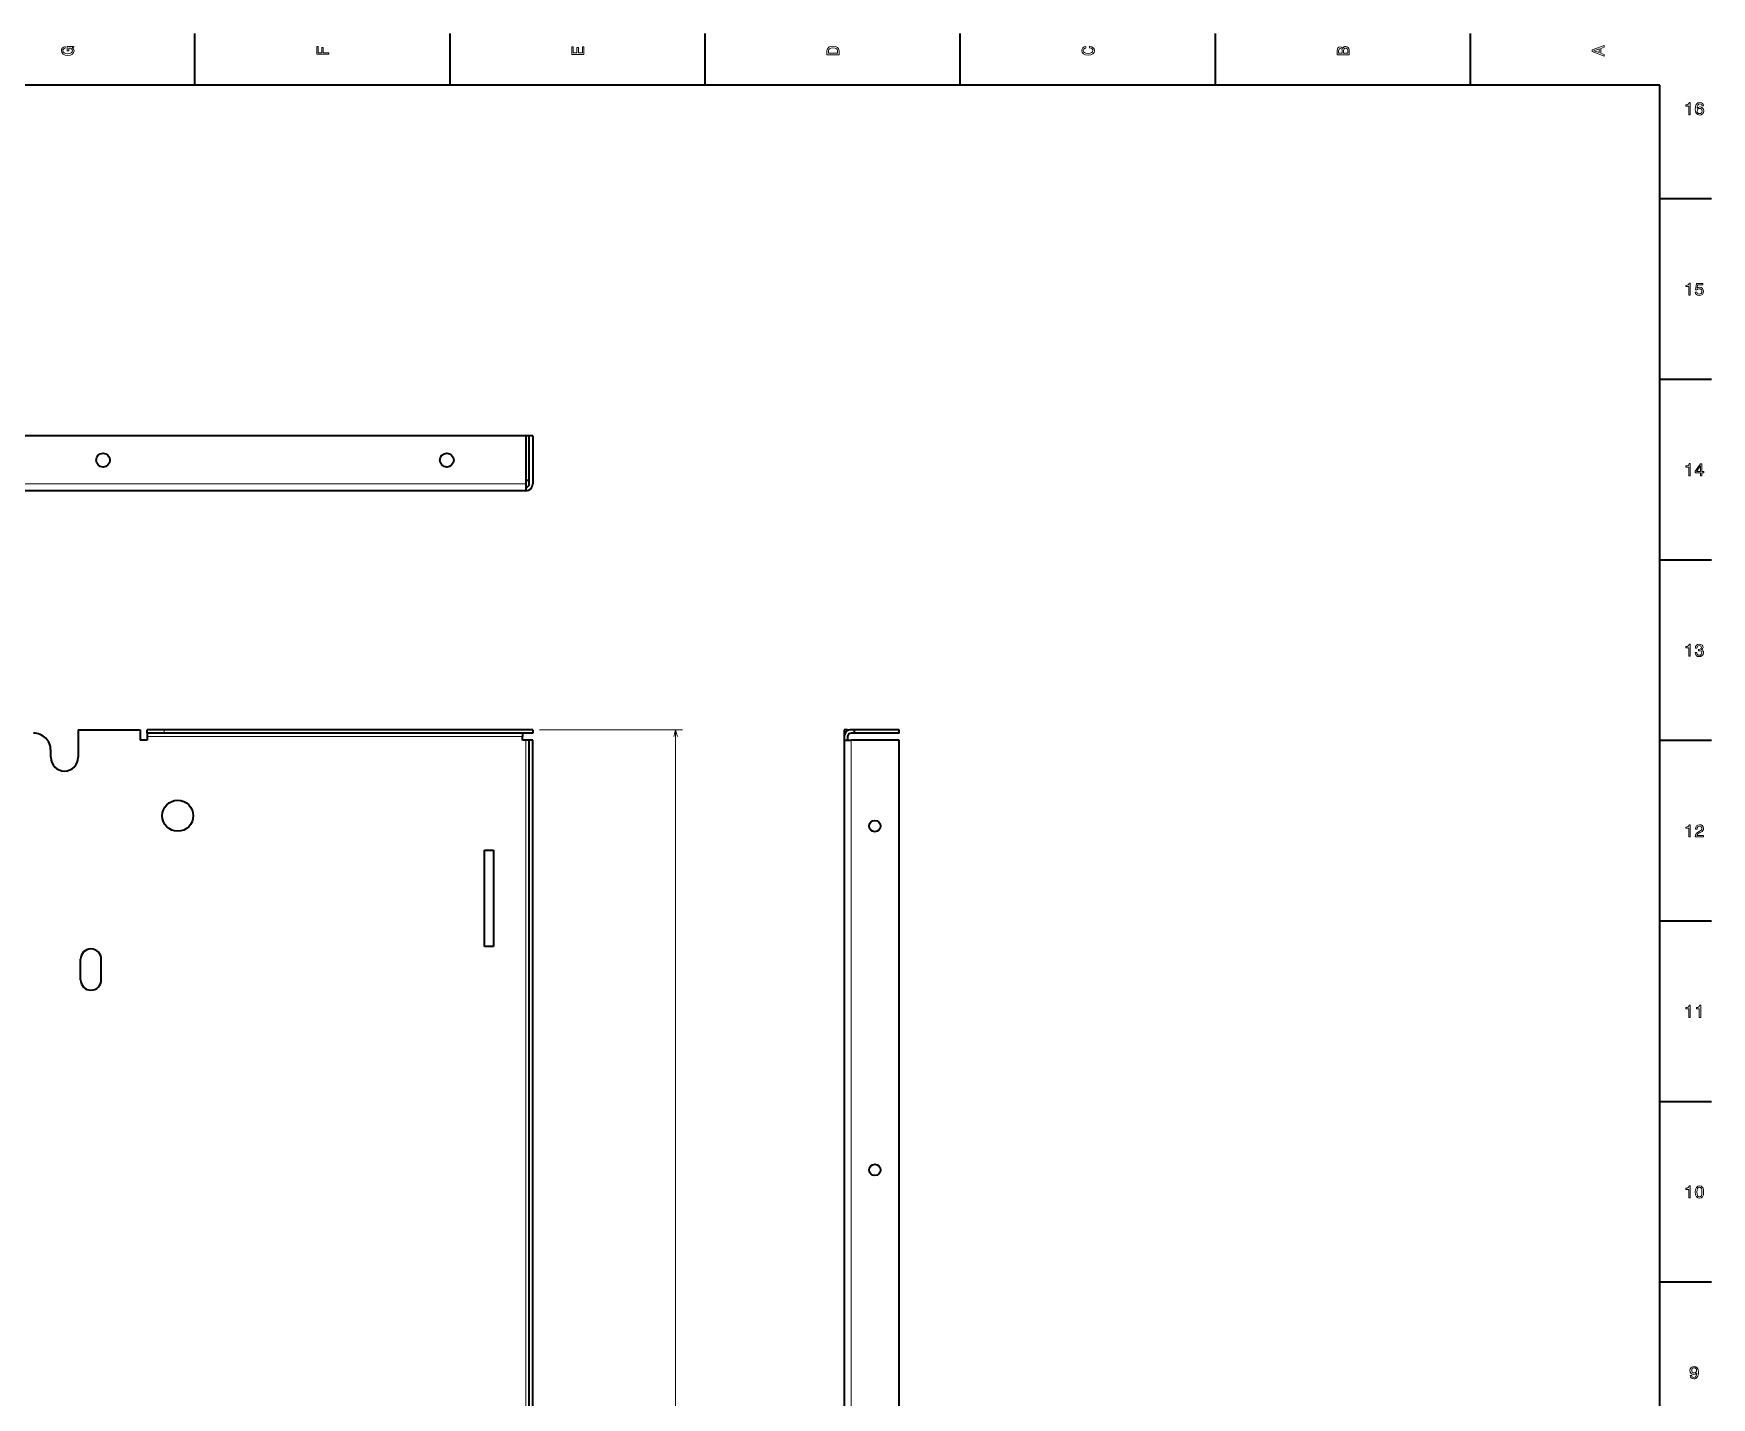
# Model space of a CAD drawing. Extents: x 0 to 1189, y 0 to 841.
# Drawn here: x 696 to 1184, y 439.4 to 836 of the extents above; entities that cross this region are included whole.
import ezdxf

# ---------------------------------------------------------------- set-up
doc = ezdxf.new("R2010")
doc.units = 0

msp = doc.modelspace()

# ---------------------------------------------------------------- linework, layer by layer
at = {"color": 7, "lineweight": 35, "ltscale": 0.375}
for p, q in [((742.900024, 821), (742.900024, 836)), ((817.099976, 821), (817.099976, 836)), ((891.299988, 821), (891.299988, 836)), ((965.5, 821), (965.5, 836)), ((1039.699951, 821), (1039.699951, 836)), ((1113.900024, 821), (1113.900024, 836)), ((1169, 788), (1184, 788)), ((1169, 735.5), (1184, 735.5)), ((1169, 683), (1184, 683)), ((1169, 630.5), (1184, 630.5)), ((1169, 578), (1184, 578)), ((1169, 525.5), (1184, 525.5)), ((1169, 473), (1184, 473))]:
    msp.add_line(p, q, dxfattribs=at)
at = {"color": 7, "lineweight": 35}
for p, q in [((1169, 821), (20, 821)), ((1169, 20), (1169, 821)), ((839.152405, 719.061768), (366.652405, 719.061768)), ((839.152405, 703.061523), (366.652405, 703.061523)), ((841.152405, 633.55481), (733.952393, 633.55481)), ((841.152405, 632.55481), (733.952393, 632.55481)), ((840.152405, 226.554825), (840.152405, 630.55481)), ((841.152405, 226.554825), (841.152405, 630.55481)), ((931.748291, 630.55481), (931.748291, 226.554825)), ((947.748291, 226.554825), (947.748291, 630.55481)), ((827.102417, 570.55481), (827.102417, 598.55481)), ((829.702393, 598.55481), (829.702393, 570.55481))]:
    msp.add_line(p, q, dxfattribs=at)
at = {"color": 7, "lineweight": 35, "ltscale": 0.350006}
msp.add_line((839.152405, 719.061768), (839.152405, 705.061523), dxfattribs=at)
at = {"color": 7, "lineweight": 35, "ltscale": 0.024992}
msp.add_line((840.152405, 719.061523), (839.15271, 719.061523), dxfattribs=at)
at = {"color": 7, "lineweight": 35, "ltscale": 0.35}
for p, q in [((840.152405, 705.061523), (840.152405, 719.061523)), ((841.152405, 719.061523), (841.152405, 705.061523)), ((947.748291, 630.55481), (933.748291, 630.55481))]:
    msp.add_line(p, q, dxfattribs=at)
at = {"color": 7, "lineweight": 35, "ltscale": 0.025}
for p, q in [((841.152405, 719.061523), (840.152405, 719.061523)), ((840.15271, 706.061523), (839.15271, 706.061523)), ((728.952393, 632.55481), (728.952393, 633.55481)), ((728.952393, 632.55481), (728.952393, 631.55481)), ((728.952393, 631.55481), (728.952393, 630.55481)), ((838.152405, 632.55481), (838.152405, 631.55481)), ((838.152405, 630.55481), (838.152405, 631.55481)), ((839.152405, 630.55481), (838.152405, 630.55481)), ((840.152405, 630.55481), (839.152405, 630.55481)), ((841.152405, 630.55481), (840.152405, 630.55481)), ((841.152405, 633.55481), (841.152405, 632.55481)), ((932.748291, 633.55481), (931.748291, 633.55481)), ((931.748291, 631.55481), (931.748291, 630.55481)), ((932.748291, 631.55481), (932.748291, 630.55481)), ((934.748291, 633.55481), (933.748291, 633.55481)), ((934.748291, 632.55481), (933.748291, 632.55481)), ((934.748291, 632.55481), (934.748291, 633.55481)), ((947.748291, 632.55481), (947.748291, 633.55481))]:
    msp.add_line(p, q, dxfattribs=at)
at = {"color": 7, "lineweight": 13}
for p, q in [((839.152405, 705.061523), (366.652405, 705.061523)), ((838.152405, 631.55481), (728.952393, 631.55481)), ((839.152405, 227.554825), (839.152405, 630.55481)), ((843.152405, 633.55481), (884.70105, 633.55481)), ((882.70105, 224.554825), (882.70105, 633.55481)), ((933.748291, 630.55481), (933.748291, 226.554825))]:
    msp.add_line(p, q, dxfattribs=at)
at = {"color": 7, "lineweight": 35, "ltscale": 0.05}
for p, q in [((839.152405, 705.061523), (839.152405, 703.061523)), ((728.952393, 630.55481), (726.952393, 630.55481)), ((931.748291, 630.55481), (933.748291, 630.55481)), ((700.952393, 625.55481), (700.952393, 627.55481))]:
    msp.add_line(p, q, dxfattribs=at)
at = {"color": 7, "lineweight": 35, "ltscale": 0.2}
msp.add_line((708.952393, 633.55481), (708.952393, 625.55481), dxfattribs=at)
at = {"color": 7, "lineweight": 35, "ltscale": 0.45}
msp.add_line((708.952393, 633.55481), (726.952393, 633.55481), dxfattribs=at)
at = {"color": 7, "lineweight": 35, "ltscale": 0.075}
msp.add_line((726.952393, 633.55481), (726.952393, 630.55481), dxfattribs=at)
at = {"color": 7, "lineweight": 35, "ltscale": 0.125}
for p, q in [((733.952393, 633.55481), (728.952393, 633.55481)), ((733.952393, 632.55481), (728.952393, 632.55481))]:
    msp.add_line(p, q, dxfattribs=at)
at = {"color": 7, "lineweight": 13, "ltscale": 0.025}
msp.add_line((733.952393, 632.55481), (733.952393, 633.55481), dxfattribs=at)
at = {"color": 7, "lineweight": 35, "ltscale": 0.025002}
msp.add_line((931.748291, 633.55481), (931.748291, 632.554749), dxfattribs=at)
at = {"color": 7, "lineweight": 35, "ltscale": 0.024309}
msp.add_line((931.748291, 632.55481), (931.748291, 631.582458), dxfattribs=at)
at = {"color": 7, "lineweight": 35, "ltscale": 0.006697}
msp.add_line((931.748291, 632.55481), (932.016174, 632.55481), dxfattribs=at)
at = {"color": 7, "lineweight": 35, "ltscale": 0.006702}
msp.add_line((932.748291, 633.55481), (932.748291, 633.286743), dxfattribs=at)
at = {"color": 7, "lineweight": 35, "ltscale": 0.000493}
msp.add_line((932.748291, 631.574341), (932.748291, 631.554626), dxfattribs=at)
at = {"color": 7, "lineweight": 35, "ltscale": 0.325}
for p, q in [((947.748291, 633.55481), (934.748291, 633.55481)), ((947.748291, 632.55481), (934.748291, 632.55481))]:
    msp.add_line(p, q, dxfattribs=at)
at = {"color": 7, "lineweight": 35, "ltscale": 0.0125}
for p, q in [((827.102417, 598.55481), (827.602417, 598.55481)), ((829.202393, 598.55481), (829.702393, 598.55481)), ((827.602417, 570.55481), (827.102417, 570.55481)), ((829.702393, 570.55481), (829.202393, 570.55481))]:
    msp.add_line(p, q, dxfattribs=at)
at = {"color": 7, "lineweight": 35, "ltscale": 0.039999}
for p, q in [((827.602417, 598.55481), (829.202393, 598.55481)), ((829.202393, 570.55481), (827.602417, 570.55481))]:
    msp.add_line(p, q, dxfattribs=at)
at = {"color": 7, "lineweight": 35, "ltscale": 0.15}
for p, q in [((709.641357, 560.827393), (709.641357, 566.827393)), ((715.641357, 560.827393), (715.641357, 566.827393))]:
    msp.add_line(p, q, dxfattribs=at)
at = {"color": 7, "lineweight": 13}
for points in [[(707.164185, 831.922913), (707.633179, 832.008667), (707.633179, 832.260803), (705.741943, 832.260803), (705.741943, 830.984863), (706.170654, 830.984863), (706.170654, 831.771606), (706.200928, 831.771606), (706.664856, 831.711121), (707.007813, 831.549744), (707.22467, 831.302612), (707.295288, 830.994934), (707.204529, 830.652039), (706.93219, 830.384705), (706.483337, 830.213257), (705.868042, 830.152771), (705.257813, 830.208191), (704.80896, 830.3797), (704.536621, 830.652039), (704.440796, 831.020203), (704.491272, 831.272339), (704.632446, 831.479126), (704.869507, 831.630432), (705.187195, 831.716125), (705.187195, 832.215454), (704.703064, 832.08429), (704.339966, 831.837158), (704.118042, 831.489197), (704.037354, 831.050415), (704.163452, 830.475525), (704.531616, 830.041809), (705.111572, 829.764404), (705.883179, 829.668579), (706.659851, 829.764404), (707.239807, 830.041809), (707.607971, 830.450317), (707.729004, 830.964722), (707.68866, 831.252197), (707.587769, 831.509399), (707.411255, 831.731262)], [(781.833191, 829.966125), (781.833191, 830.435181), (780.224426, 830.435181), (780.224426, 831.907776), (779.805786, 831.907776), (779.805786, 830.435181), (778.756836, 830.435181), (778.756836, 832.245667), (778.333191, 832.245667), (778.333191, 829.966125)], [(856.033203, 829.940918), (856.033203, 832.159973), (855.609558, 832.159973), (855.609558, 830.404907), (854.424438, 830.404907), (854.424438, 831.968323), (854.005798, 831.968323), (854.005798, 830.404907), (852.956848, 830.404907), (852.956848, 832.119629), (852.533203, 832.119629), (852.533203, 829.940918)], [(926.733215, 830.994934), (926.733215, 829.829956), (930.233215, 829.829956), (930.233215, 830.994934), (930.122253, 831.544678), (929.784363, 831.953186), (929.23468, 832.205322), (928.483215, 832.296143), (927.716675, 832.215454), (927.414063, 832.114563), (927.171997, 831.973328), (926.844177, 831.564819), (926.763489, 831.297546)], [(927.151794, 830.959656), (927.227478, 831.342957), (927.459412, 831.605164), (927.872986, 831.761536), (928.483215, 831.811951), (929.073303, 831.75647), (929.486816, 831.600159), (929.733948, 831.332886), (929.814636, 830.959656), (929.814636, 830.299011), (927.151794, 830.299011)], [(1003.132019, 831.817017), (1003.555664, 831.716125), (1003.858215, 831.549744), (1004.044861, 831.317749), (1004.105347, 831.04541), (1004.014587, 830.71759), (1003.742249, 830.460388), (1003.298462, 830.28894), (1002.683167, 830.233459), (1002.072937, 830.28894), (1001.624084, 830.455322), (1001.351746, 830.712524), (1001.25592, 831.04541), (1001.306335, 831.287476), (1001.447571, 831.494263), (1001.6745, 831.65564), (1001.987183, 831.766602), (1001.987183, 832.245667), (1001.508118, 832.09436), (1001.144958, 831.832153), (1000.91803, 831.47406), (1000.837341, 831.04541), (1000.96344, 830.510803), (1001.316467, 830.102295), (1001.896423, 829.840088), (1002.683167, 829.749268), (1003.46991, 829.840088), (1004.049866, 830.102295), (1004.407959, 830.510803), (1004.528992, 831.04541), (1004.433167, 831.514404), (1004.165894, 831.892639), (1003.727112, 832.159973), (1003.132019, 832.301147)], [(1076.742065, 831.630432), (1076.449585, 831.983459), (1076.25293, 832.074219), (1076.010864, 832.104492), (1075.632568, 832.03894), (1075.360229, 831.842224), (1075.193848, 831.524475), (1075.133301, 831.080688), (1075.133301, 829.835022), (1078.633301, 829.835022), (1078.633301, 831.151306), (1078.562744, 831.6203), (1078.355957, 831.968323), (1078.028076, 832.185181), (1077.584351, 832.260803), (1077.286743, 832.215454), (1077.039673, 832.09436), (1076.858032, 831.897705)], [(1076.585693, 830.984863), (1076.585693, 830.299011), (1075.55188, 830.299011), (1075.55188, 831.025208), (1075.582153, 831.297546), (1075.672974, 831.489197), (1075.829224, 831.605164), (1076.061279, 831.645569), (1076.293213, 831.600159), (1076.45459, 831.479126), (1076.555542, 831.272339)], [(1078.214722, 831.095825), (1078.214722, 830.299011), (1077.009399, 830.299011), (1077.009399, 831.050415), (1077.044678, 831.368164), (1077.150635, 831.595093), (1077.332153, 831.731262), (1077.59436, 831.776672), (1077.871826, 831.731262), (1078.063477, 831.605164), (1078.179443, 831.393372)], [(1152.833252, 829.466858), (1152.833252, 829.930847), (1151.804443, 830.299011), (1151.804443, 831.695984), (1152.833252, 832.064148), (1152.833252, 832.538208), (1149.328247, 831.257202), (1149.328247, 830.742798)], [(1151.375732, 830.460388), (1149.83252, 831), (1151.375732, 831.539612)], [(1177.391235, 812.416809), (1177.850098, 812.416809), (1177.850098, 815.942017), (1177.507202, 815.942017), (1177.416382, 815.634399), (1177.234863, 815.427612), (1176.95752, 815.30658), (1176.574219, 815.266235), (1176.574219, 814.908142), (1177.391235, 814.908142)], [(1181.728394, 814.973755), (1181.632568, 815.382202), (1181.410645, 815.684814), (1181.067749, 815.876465), (1180.623901, 815.942017), (1180.326416, 815.906738), (1180.069214, 815.810913), (1179.842285, 815.654541), (1179.650635, 815.432678), (1179.499268, 815.155273), (1179.388306, 814.817383), (1179.317749, 814.418945), (1179.297607, 813.970093), (1179.378296, 813.253967), (1179.625366, 812.734558), (1180.023804, 812.421875), (1180.568481, 812.315918), (1181.057617, 812.406738), (1181.430908, 812.643738), (1181.672974, 813.016968), (1181.758667, 813.491028), (1181.672974, 813.970093), (1181.440918, 814.338257), (1181.082886, 814.570251), (1180.639038, 814.65094), (1180.159912, 814.55011), (1179.80188, 814.262634), (1179.877563, 814.817383), (1180.03894, 815.21582), (1180.286011, 815.45282), (1180.629028, 815.533508), (1180.881104, 815.493164), (1181.072754, 815.387268), (1181.198853, 815.210754), (1181.264404, 814.973755)], [(1181.269409, 813.485962), (1181.213989, 813.168274), (1181.072754, 812.926147), (1180.845825, 812.764771), (1180.563354, 812.714355), (1180.265869, 812.764771), (1180.03894, 812.921143), (1179.8927, 813.163208), (1179.84729, 813.480957), (1179.897705, 813.79364), (1180.03894, 814.03064), (1180.270874, 814.181946), (1180.583618, 814.237427), (1180.855957, 814.181946), (1181.072754, 814.035706), (1181.213989, 813.798645)], [(1177.391235, 759.916809), (1177.850098, 759.916809), (1177.850098, 763.442017), (1177.507202, 763.442017), (1177.416382, 763.134399), (1177.234863, 762.927612), (1176.95752, 762.80658), (1176.574219, 762.766235), (1176.574219, 762.408142), (1177.391235, 762.408142)], [(1179.267334, 760.829651), (1179.378296, 760.416077), (1179.625366, 760.093323), (1179.988525, 759.891602), (1180.452515, 759.815918), (1180.961792, 759.906738), (1181.360229, 760.15387), (1181.612427, 760.547241), (1181.708252, 761.051514), (1181.622437, 761.520569), (1181.380371, 761.888733), (1181.002197, 762.125732), (1180.512939, 762.211487), (1180.134766, 762.15094), (1179.842285, 761.984558), (1179.983398, 762.927612), (1181.516602, 762.927612), (1181.516602, 763.341187), (1179.645508, 763.341187), (1179.368164, 761.485229), (1179.771606, 761.485229), (1180.064087, 761.72229), (1180.437378, 761.808044), (1180.760132, 761.752563), (1181.007202, 761.591187), (1181.163574, 761.344055), (1181.218994, 761.026306), (1181.163574, 760.708618), (1181.002197, 760.461487), (1180.755005, 760.305115), (1180.437378, 760.249634), (1180.170044, 760.284973), (1179.963257, 760.40094), (1179.812012, 760.58252), (1179.736328, 760.829651)], [(1177.391235, 707.416809), (1177.850098, 707.416809), (1177.850098, 710.942017), (1177.507202, 710.942017), (1177.416382, 710.634399), (1177.234863, 710.427612), (1176.95752, 710.30658), (1176.574219, 710.266235), (1176.574219, 709.908142), (1177.391235, 709.908142)], [(1180.79541, 707.416809), (1181.249268, 707.416809), (1181.249268, 708.284241), (1181.748535, 708.284241), (1181.748535, 708.687683), (1181.249268, 708.687683), (1181.249268, 710.841187), (1180.790405, 710.841187), (1179.257202, 708.728027), (1179.257202, 708.284241), (1180.79541, 708.284241)], [(1179.680908, 708.687683), (1180.79541, 710.256165), (1180.79541, 708.687683)], [(1177.391235, 654.916809), (1177.850098, 654.916809), (1177.850098, 658.442017), (1177.507202, 658.442017), (1177.416382, 658.134399), (1177.234863, 657.927612), (1176.95752, 657.80658), (1176.574219, 657.766235), (1176.574219, 657.408142), (1177.391235, 657.408142)], [(1179.24707, 656.016235), (1179.24707, 655.980957), (1179.327881, 655.496765), (1179.564819, 655.133667), (1179.93811, 654.901672), (1180.432251, 654.815918), (1180.956787, 654.901672), (1181.350098, 655.123596), (1181.602295, 655.476624), (1181.693115, 655.930481), (1181.65271, 656.228027), (1181.541748, 656.470093), (1181.360229, 656.656738), (1181.118164, 656.792908), (1181.445923, 657.065247), (1181.562012, 657.498962), (1181.486328, 657.892334), (1181.269409, 658.18988), (1180.916382, 658.376465), (1180.432251, 658.442017), (1179.978394, 658.361328), (1179.630371, 658.139404), (1179.403442, 657.786377), (1179.327881, 657.317383), (1179.327881, 657.282104), (1179.776611, 657.282104), (1179.817017, 657.604858), (1179.94812, 657.836853), (1180.159912, 657.978027), (1180.45752, 658.028503), (1180.719727, 657.988159), (1180.911377, 657.882202), (1181.027344, 657.710754), (1181.072754, 657.47876), (1181.027344, 657.231628), (1180.906372, 657.065247), (1180.69458, 656.964355), (1180.407104, 656.934082), (1180.210327, 656.939148), (1180.210327, 656.54071), (1180.45752, 656.550842), (1180.775269, 656.505432), (1181.012207, 656.384399), (1181.153442, 656.187683), (1181.203857, 655.930481), (1181.148438, 655.638), (1181.002197, 655.421143), (1180.770142, 655.284973), (1180.462524, 655.239563), (1180.144775, 655.289978), (1179.912842, 655.441284), (1179.766602, 655.68335), (1179.71106, 656.016235)], [(1177.391235, 602.416809), (1177.850098, 602.416809), (1177.850098, 605.942017), (1177.507202, 605.942017), (1177.416382, 605.634399), (1177.234863, 605.427612), (1176.95752, 605.30658), (1176.574219, 605.266235), (1176.574219, 604.908142), (1177.391235, 604.908142)], [(1179.287476, 602.416809), (1181.693115, 602.416809), (1181.693115, 602.850525), (1179.791748, 602.850525), (1179.897705, 603.087585), (1180.079224, 603.284241), (1180.639038, 603.642334), (1180.936646, 603.79364), (1181.269409, 604.010498), (1181.50647, 604.262634), (1181.6427, 604.560181), (1181.693115, 604.898071), (1181.607422, 605.321716), (1181.370361, 605.654541), (1181.007202, 605.866394), (1180.538208, 605.942017), (1180.054077, 605.856262), (1179.685913, 605.619263), (1179.448853, 605.241028), (1179.368164, 604.74176), (1179.368164, 604.671143), (1179.827148, 604.671143), (1179.827148, 604.711487), (1179.872437, 605.054443), (1180.008667, 605.30658), (1180.225464, 605.467957), (1180.512939, 605.523438), (1180.805542, 605.473022), (1181.022339, 605.346924), (1181.163574, 605.150269), (1181.213989, 604.903137), (1181.178711, 604.671143), (1181.082886, 604.474426), (1180.921509, 604.302979), (1180.699585, 604.151672), (1180.401978, 603.990295), (1179.907837, 603.677612), (1179.559814, 603.344788), (1179.353027, 602.941284), (1179.287476, 602.431946)], [(1177.391235, 549.916809), (1177.850098, 549.916809), (1177.850098, 553.442017), (1177.507202, 553.442017), (1177.416382, 553.134399), (1177.234863, 552.927612), (1176.95752, 552.80658), (1176.574219, 552.766235), (1176.574219, 552.408142), (1177.391235, 552.408142)], [(1180.427246, 549.916809), (1180.88623, 549.916809), (1180.88623, 553.442017), (1180.543213, 553.442017), (1180.452515, 553.134399), (1180.270874, 552.927612), (1179.99353, 552.80658), (1179.610229, 552.766235), (1179.610229, 552.408142), (1180.427246, 552.408142)], [(1177.391235, 497.416779), (1177.850098, 497.416779), (1177.850098, 500.941986), (1177.507202, 500.941986), (1177.416382, 500.634369), (1177.234863, 500.427582), (1176.95752, 500.306549), (1176.574219, 500.266205), (1176.574219, 499.908142), (1177.391235, 499.908142)], [(1179.302612, 499.126434), (1179.378296, 498.334656), (1179.615234, 497.769806), (1179.99353, 497.42688), (1180.518066, 497.315918), (1181.037476, 497.42688), (1181.415771, 497.769806), (1181.647705, 498.334656), (1181.728394, 499.126434), (1181.647705, 499.913177), (1181.55188, 500.225861), (1181.415771, 500.483063), (1181.037476, 500.825989), (1180.518066, 500.941986), (1179.99353, 500.825989), (1179.615234, 500.478027), (1179.378296, 499.913177)], [(1179.786743, 499.126434), (1179.827148, 499.736664), (1179.953125, 500.175415), (1180.180176, 500.432617), (1180.518066, 500.523407), (1180.85083, 500.432617), (1181.077881, 500.175415), (1181.203857, 499.736664), (1181.244263, 499.126434), (1181.203857, 498.511169), (1181.077881, 498.072388), (1180.85083, 497.815186), (1180.518066, 497.729462), (1180.180176, 497.815186), (1179.953125, 498.072388), (1179.827148, 498.511169)], [(1177.789551, 445.78421), (1177.865234, 445.385803), (1178.082031, 445.078156), (1178.425049, 444.886505), (1178.878906, 444.815918), (1179.176514, 444.851227), (1179.443726, 444.941986), (1179.670654, 445.098328), (1179.862305, 445.320251), (1180.013672, 445.597626), (1180.124634, 445.940552), (1180.190186, 446.333923), (1180.215332, 446.787811), (1180.129639, 447.498901), (1179.882568, 448.018372), (1179.489136, 448.331055), (1178.949463, 448.441986), (1178.455322, 448.351227), (1178.082031, 448.109131), (1177.839966, 447.735931), (1177.759277, 447.266937), (1177.839966, 446.782776), (1178.077026, 446.414612), (1178.430054, 446.182617), (1178.878906, 446.106995), (1179.353027, 446.202789), (1179.71106, 446.4953), (1179.630371, 445.935516), (1179.468994, 445.537109), (1179.221802, 445.300049), (1178.883911, 445.224426), (1178.621704, 445.259705), (1178.430054, 445.370667), (1178.303955, 445.54718), (1178.25354, 445.78421)], [(1178.248535, 447.271973), (1178.29895, 447.584656), (1178.440186, 447.831757), (1178.662109, 447.988098), (1178.949463, 448.043579), (1179.24707, 447.988098), (1179.473999, 447.831757), (1179.615234, 447.589691), (1179.670654, 447.277008), (1179.615234, 446.95929), (1179.473999, 446.72226), (1179.242065, 446.575989), (1178.934326, 446.525574), (1178.656982, 446.575989), (1178.440186, 446.72226), (1178.29895, 446.954254)]]:
    msp.add_lwpolyline(points, close=True, dxfattribs=at)
msp.add_lwpolyline([(883.218689, 631.622986), (882.70105, 633.55481), (882.183411, 631.622986)], dxfattribs=at)
at = {"color": 7, "lineweight": 35}
for centre, radius in [((716.152405, 711.961548), 2), ((816.152405, 711.961548), 2), ((737.902222, 608.55481), 4.5), ((940.648315, 605.55481), 1.65), ((940.648315, 505.55481), 1.65)]:
    msp.add_circle(centre, radius, dxfattribs=at)
for centre, radius, start, end in [((839.152405, 705.061523), 2, 269.999997, 360), ((839.152405, 705.061523), 1, 269.999997, 360), ((695.952454, 627.554871), 4.999955, 359.999481, 90.000522), ((933.748291, 631.55481), 2, 90.000003, 180.000005), ((933.748291, 631.55481), 1, 90.000003, 180.000005), ((704.952393, 625.55481), 4, 180.000173, 359.99983), ((712.641357, 566.827393), 3, 0, 179.999995), ((712.641357, 560.827393), 3, 180.000005, 360)]:
    msp.add_arc(centre, radius, start, end, dxfattribs=at)

doc.saveas('drawing.dxf')
